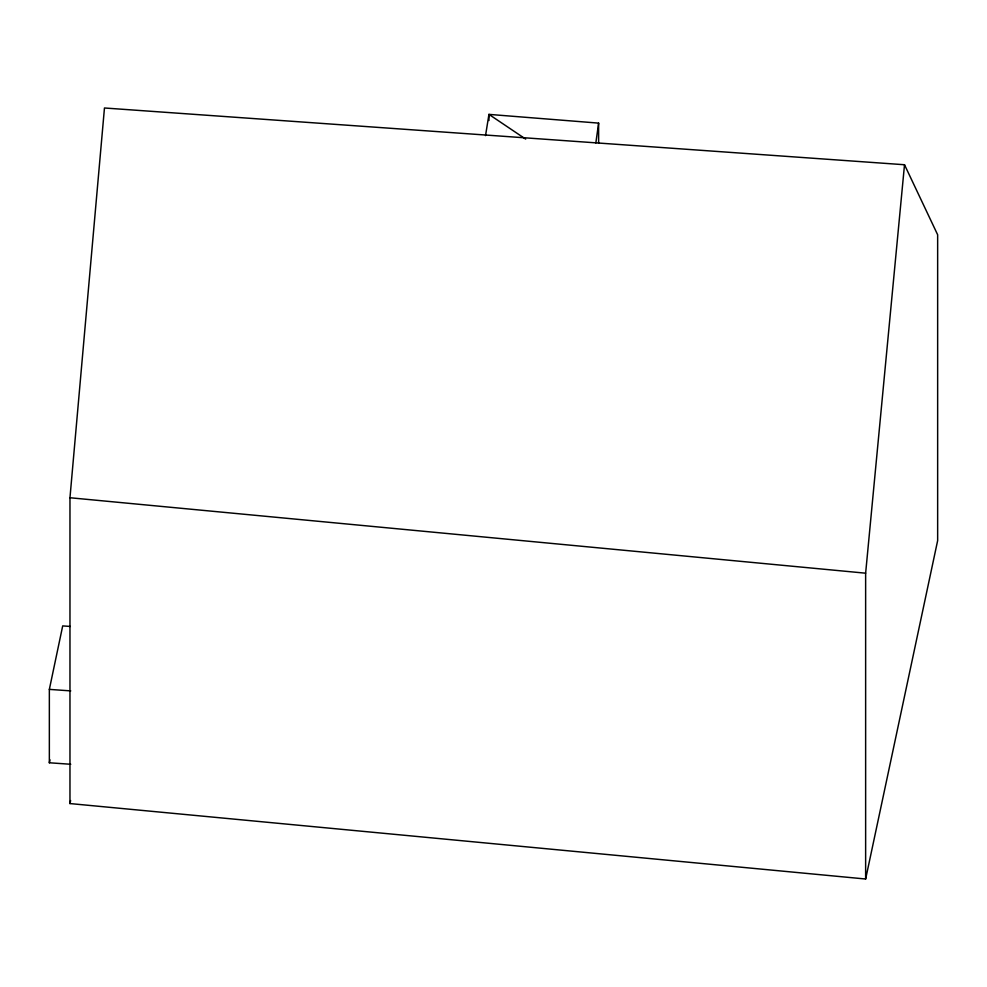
<?xml version="1.0" encoding="UTF-8"?>
<svg xmlns="http://www.w3.org/2000/svg" width="987" height="987" viewBox="0 0 987 987"><rect width="100%" height="100%" fill="white"/><g stroke="black" fill="none" stroke-linecap="round" stroke-linejoin="round"><path stroke-width="1.48" d="M69.966 497.744L104.462 107.99L904.511 164.743L937.65 234.77L937.65 540.592L865.636 879.01L69.966 803.566L69.966 497.744L865.636 573.188L865.636 879.01M865.636 573.188L904.511 164.743M595.84 142.93L598.628 123.116L488.947 114.381L485.53 135.614M70.756 764.271L49.35 762.778L49.35 689.382L62.699 625.906L70.348 626.449M49.35 762.778L49.967 759.817M69.966 803.566L70.608 800.556M49.35 689.382L70.756 690.888M525.676 139.093L488.947 114.381L488.947 120.55M598.628 123.116L598.628 143.152"/></g></svg>
